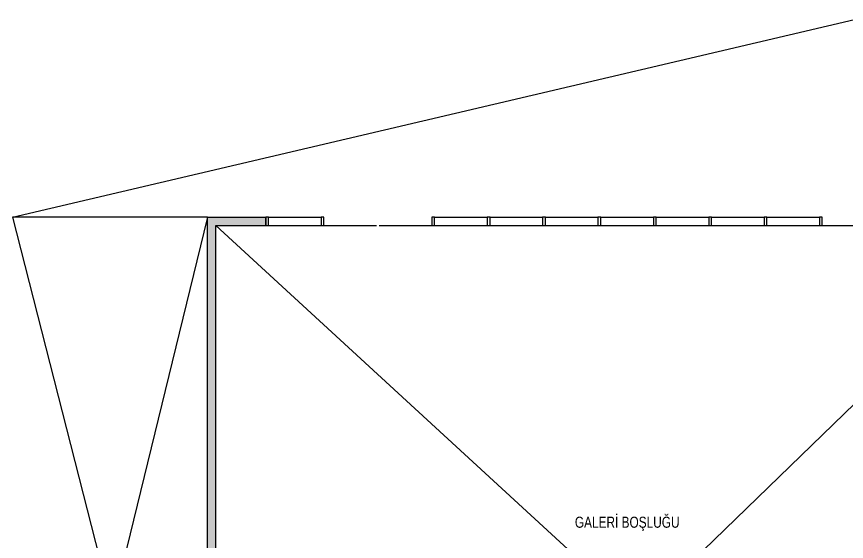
# Model space of a CAD drawing. Header units: centimetres. Extents: x 26200 to 113000, y -600 to 9300.
# Drawn here: x 80188 to 81687, y 2403 to 3351 of the extents above; entities that cross this region are included whole.
import ezdxf

# ---------------------------------------------------------------- set-up
doc = ezdxf.new("R2010")
doc.units = ezdxf.units.CM
for name, color, linetype in [('A-ANNO-TEXT', 8, 'Continuous'), ('A-ELEV-04', 8, 'Continuous'), ('A-GLAZ-FRME', 8, 'Continuous'), ('A-GLAZ-FULL', 8, 'Continuous'), ('A-GLAZ-SILL', 8, 'Continuous'), ('A-WALL', 8, 'Continuous'), ('A-WALL-HTCH', 8, 'Continuous')]:
    doc.layers.add(name, color=color, linetype=linetype)
doc.styles.add('Fields_100', font='act_simplex.shx', dxfattribs={"width": 0.8, "height": 20})

msp = doc.modelspace()

# ---------------------------------------------------------------- hatches: boundary and pattern name
at = {"layer": 'A-WALL-HTCH'}
h = msp.add_hatch(dxfattribs=at)
h.set_pattern_fill('DASH', color=256)
h.set_pattern_definition([(0, (74805.6698, 54361.057), (3.175, 3.175), [3.175, -3.175])])
h.paths.add_polyline_path([(80638.4, 2988.6), (80533.4, 2988.6), (80533.4, 1533.6), (80548.4, 1533.6), (80548.4, 2973.6), (80638.4, 2973.6)])

# ---------------------------------------------------------------- linework, layer by layer
at = {"layer": 'A-ELEV-04'}
for p, q in [((80180.9, 2988.6), (98195.9, 7218.6)), ((80533.4, 2988.6), (80180.9, 2988.6)), ((80547.9, 1533.1), (82033.4, 2973.6)), ((80548.4, 2973.6), (82033.4, 1608.6))]:
    msp.add_line(p, q, dxfattribs=at)
for points in [[(80180.9, 2988.6), (80533.4, 1608.6)], [(80533.4, 2988.6), (80195.9, 1608.6)]]:
    msp.add_lwpolyline(points, dxfattribs=at)
at = {"layer": 'A-GLAZ-FRME'}
for points in [[(80638.4, 2973.6), (80643.4, 2973.6), (80643.4, 2988.6), (80638.4, 2988.6)], [(80738.4, 2973.6), (80743.4, 2973.6), (80743.4, 2988.6), (80738.4, 2988.6)], [(80938.4, 2973.6), (80943.4, 2973.6), (80943.4, 2988.6), (80938.4, 2988.6)], [(81038.4, 2973.6), (81043.4, 2973.6), (81043.4, 2988.6), (81038.4, 2988.6)], [(81138.4, 2973.6), (81143.4, 2973.6), (81143.4, 2988.6), (81138.4, 2988.6)], [(81238.4, 2973.6), (81243.4, 2973.6), (81243.4, 2988.6), (81238.4, 2988.6)], [(81338.4, 2973.6), (81343.4, 2973.6), (81343.4, 2988.6), (81338.4, 2988.6)], [(81438.4, 2973.6), (81443.4, 2973.6), (81443.4, 2988.6), (81438.4, 2988.6)], [(81538.4, 2973.6), (81543.4, 2973.6), (81543.4, 2988.6), (81538.4, 2988.6)], [(81638.4, 2973.6), (81643.4, 2973.6), (81643.4, 2988.6), (81638.4, 2988.6)]]:
    msp.add_lwpolyline(points, close=True, dxfattribs=at)
at = {"layer": 'A-GLAZ-FULL'}
for p, q in [((80943.4, 2988.6), (81038.4, 2988.6)), ((81043.4, 2988.6), (81138.4, 2988.6)), ((81143.4, 2988.6), (81238.4, 2988.6)), ((81243.4, 2988.6), (81338.4, 2988.6)), ((81343.4, 2988.6), (81438.4, 2988.6)), ((81443.4, 2988.6), (81538.4, 2988.6)), ((81543.4, 2988.6), (81638.4, 2988.6))]:
    msp.add_line(p, q, dxfattribs=at)
msp.add_lwpolyline([(80643.4, 2988.6), (80738.4, 2988.6)], dxfattribs=at)
at = {"layer": 'A-GLAZ-SILL'}
for p, q in [((80643.4, 2973.6), (80738.4, 2973.6)), ((80743.4, 2973.6), (80838.4, 2973.6)), ((80843.4, 2973.6), (80938.4, 2973.6)), ((80943.4, 2973.6), (81038.4, 2973.6)), ((81043.4, 2973.6), (81138.4, 2973.6)), ((81143.4, 2973.6), (81238.4, 2973.6)), ((81243.4, 2973.6), (81338.4, 2973.6)), ((81343.4, 2973.6), (81438.4, 2973.6)), ((81443.4, 2973.6), (81538.4, 2973.6)), ((81543.4, 2973.6), (81638.4, 2973.6)), ((81643.4, 2973.6), (81738.4, 2973.6))]:
    msp.add_line(p, q, dxfattribs=at)
at = {"layer": 'A-WALL'}
for points in [[(80533.4, 1533.6), (80533.4, 2988.6), (80638.4, 2988.6)], [(80638.4, 2973.6), (80638.4, 2988.6)], [(80548.4, 1533.6), (80548.4, 2973.6), (80638.4, 2973.6)]]:
    msp.add_lwpolyline(points, dxfattribs=at)

# ---------------------------------------------------------------- texts
at = {"layer": 'A-ANNO-TEXT', "insert": (81291.2, 2447.9), "char_height": 20, "attachment_point": 2, "style": 'Fields_100'}
msp.add_mtext_dynamic_manual_height_columns('GALERİ BOŞLUĞU', width=436.665, gutter_width=100, heights=[0], dxfattribs=at)

doc.saveas('drawing.dxf')
